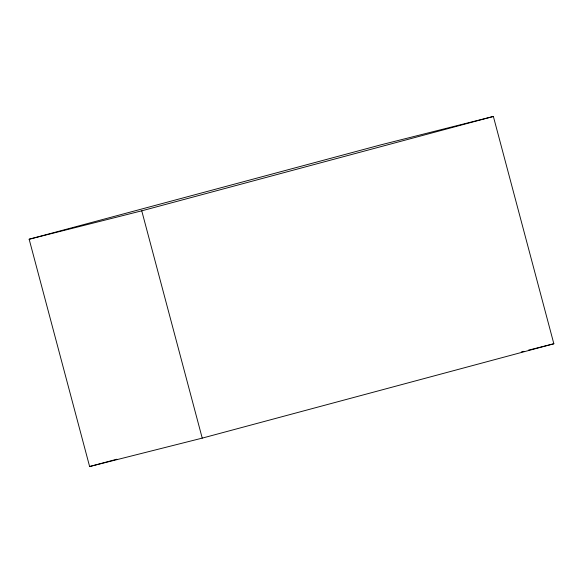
<?xml version="1.0" encoding="UTF-8"?>
<svg xmlns="http://www.w3.org/2000/svg" width="583" height="583" viewBox="0 0 583 583"><rect width="100%" height="100%" fill="white"/><g stroke="black" fill="none" stroke-linecap="round" stroke-linejoin="round"><path stroke-width="0.87" d="M29.15 239.234L380.772 144.876L493.371 116.462L553.85 343.766L202.228 438.125L89.629 466.538L29.15 239.234L141.749 210.82L493.371 116.462M89.629 466.538L116.884 459.222M521.304 351.979L523.942 351.316M528.336 350.201L553.85 343.766M141.749 210.82L202.228 438.125"/></g></svg>
